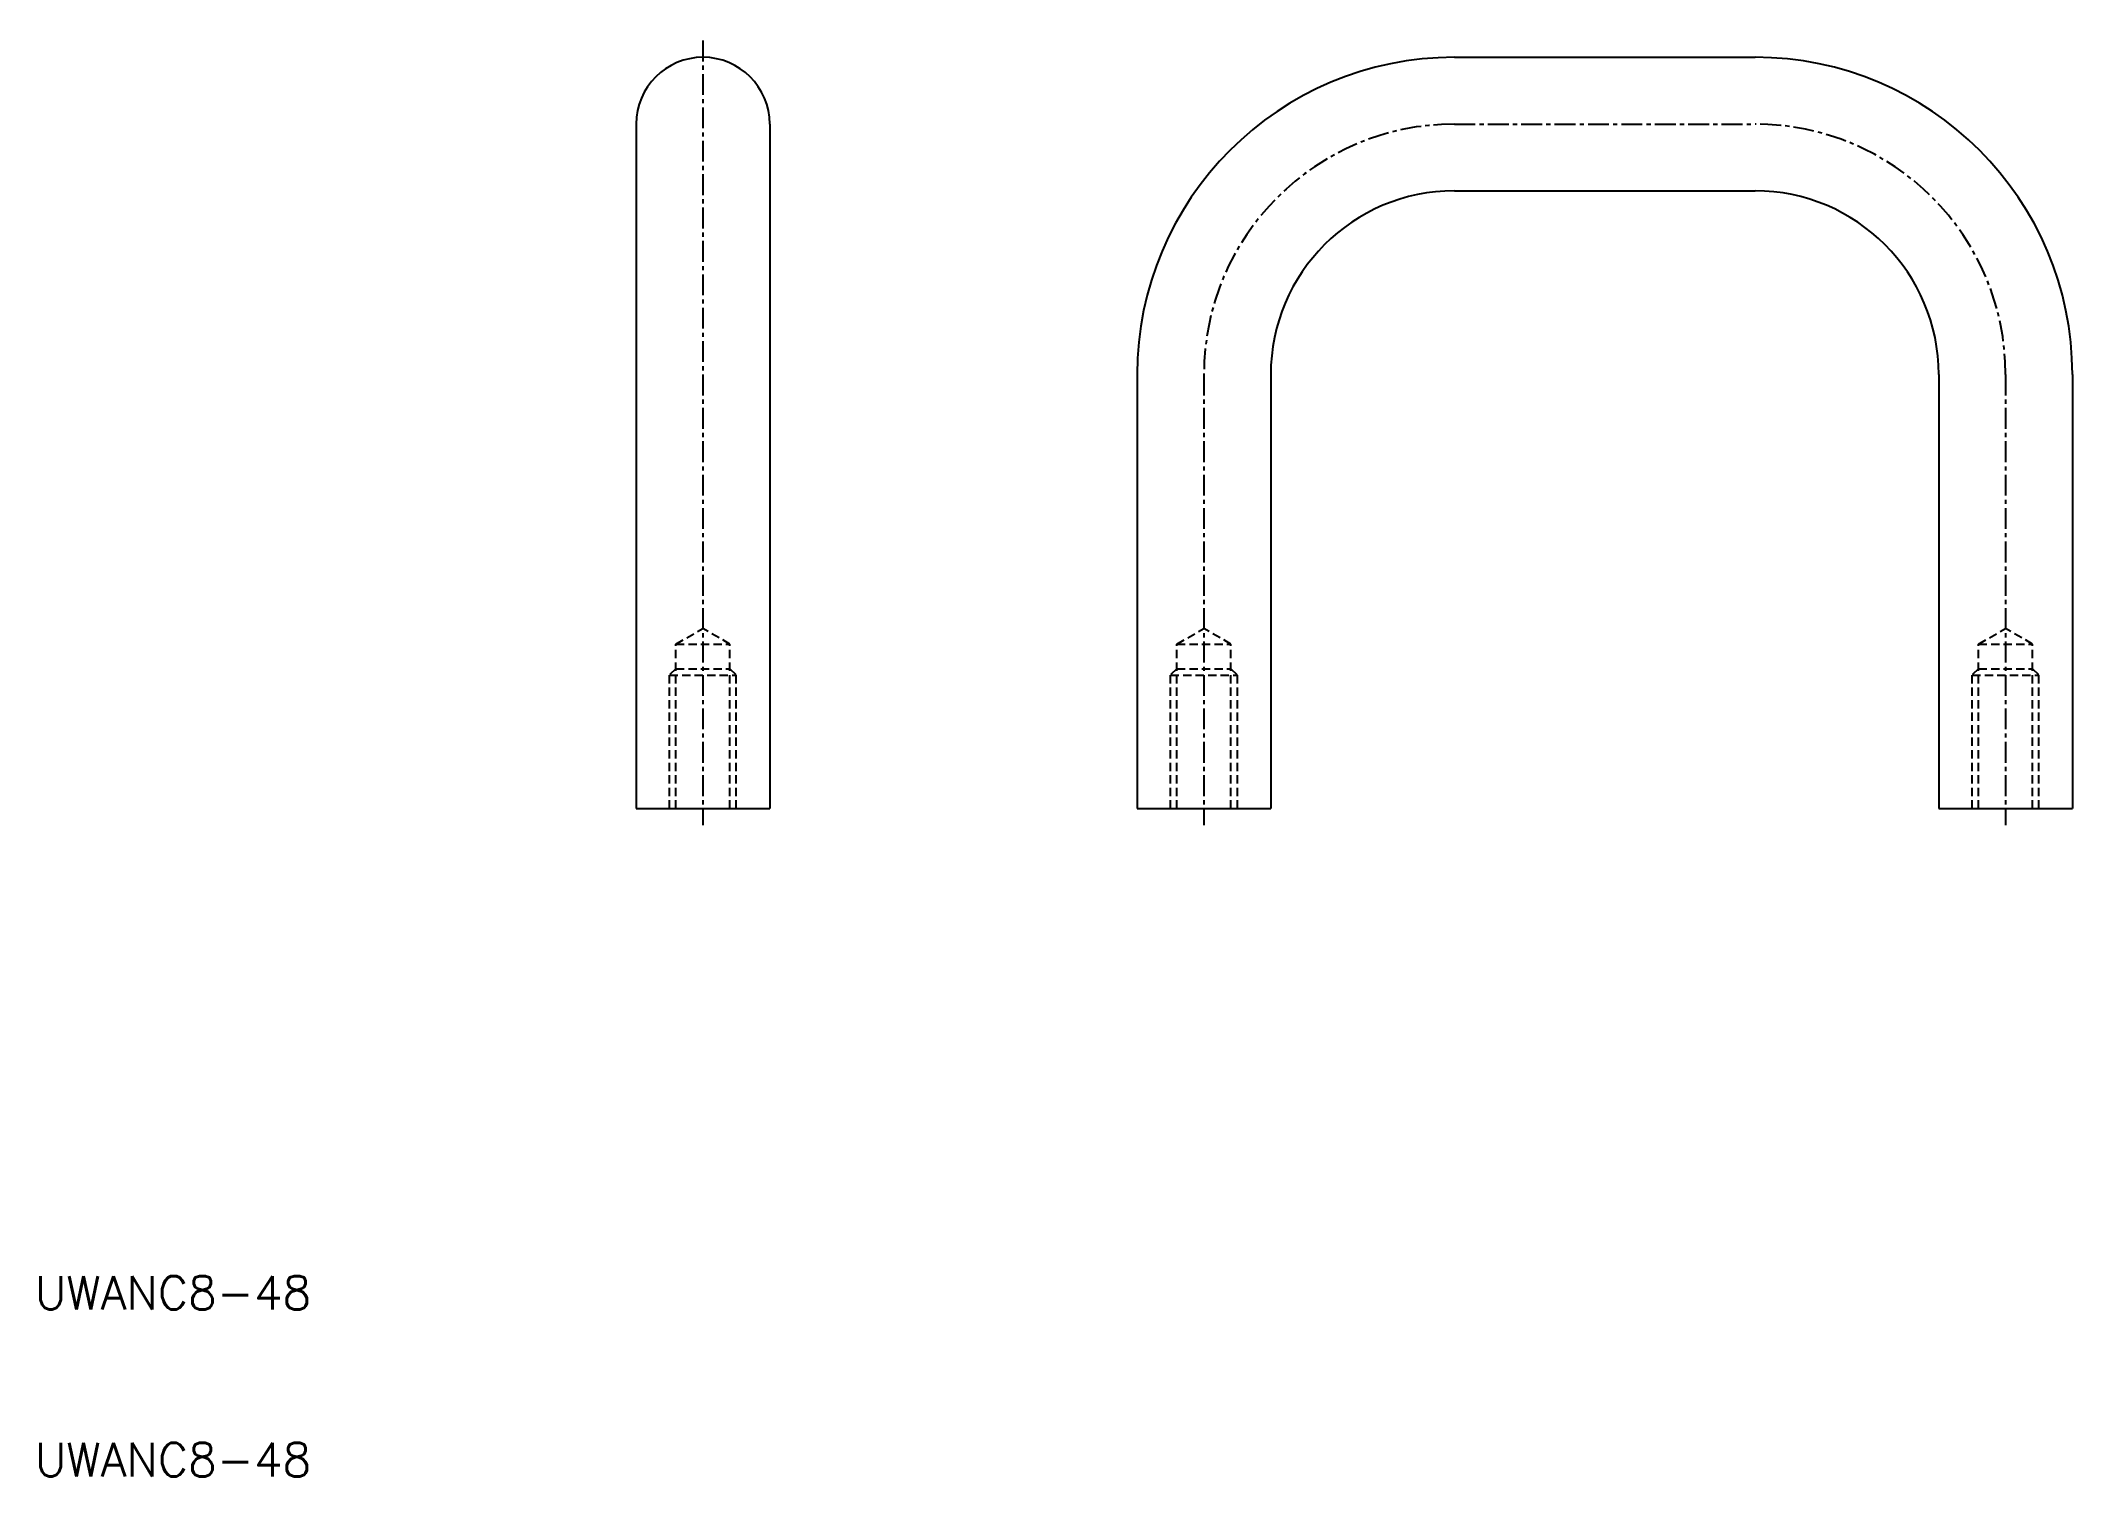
# Model space of a CAD drawing. Extents: x 10 to 132, y 10 to 96.
import ezdxf

# ---------------------------------------------------------------- set-up
doc = ezdxf.new("R2010")
doc.units = 0
doc.linetypes.add('CENTER', pattern=[2, 1.25, -0.25, 0.25, -0.25])
doc.linetypes.add('DASHED', pattern=[0.75, 0.5, -0.25])
doc.layers.get('0').update_dxf_attribs({"linetype": 'CONTINUOUS'})
doc.layers.add('CENTER', color=1, linetype='CENTER')
doc.styles.get("Standard").update_dxf_attribs({"font": 'txt.shx'})

msp = doc.modelspace()

# ---------------------------------------------------------------- linework, layer by layer
at = {"color": 7, "linetype": 'CONTINUOUS'}
for p, q in [((95, 95), (113, 95)), ((46, 91), (46, 50)), ((54, 91), (54, 50)), ((95, 87), (113, 87)), ((76, 76), (76, 50)), ((84, 76), (84, 50)), ((124, 76), (124, 50)), ((132, 76), (132, 50)), ((46, 50), (54, 50)), ((76, 50), (84, 50)), ((124, 50), (132, 50))]:
    msp.add_line(p, q, dxfattribs=at)
at = {"color": 3, "linetype": 'DASHED'}
for p, q in [((48.38, 59.85), (50, 60.79)), ((48.38, 50), (48.38, 59.85)), ((48.38, 59.85), (51.62, 59.85)), ((51.62, 59.85), (50, 60.79)), ((51.62, 50), (51.62, 59.85)), ((78.38, 59.85), (80, 60.79)), ((78.38, 50), (78.38, 59.85)), ((78.38, 59.85), (81.62, 59.85)), ((81.62, 59.85), (80, 60.79)), ((81.62, 50), (81.62, 59.85)), ((126.38, 59.85), (128, 60.79)), ((126.38, 50), (126.38, 59.85)), ((126.38, 59.85), (129.62, 59.85)), ((129.62, 59.85), (128, 60.79)), ((129.62, 50), (129.62, 59.85)), ((48.38, 58.38), (48, 58)), ((48, 58), (52, 58)), ((48, 50), (48, 58)), ((48.38, 58.38), (51.62, 58.38)), ((51.62, 58.38), (52, 58)), ((52, 50), (52, 58)), ((78.38, 58.38), (78, 58)), ((78, 58), (82, 58)), ((78, 50), (78, 58)), ((78.38, 58.38), (81.62, 58.38)), ((81.62, 58.38), (82, 58)), ((82, 50), (82, 58)), ((126.38, 58.38), (126, 58)), ((126, 58), (130, 58)), ((126, 50), (126, 58)), ((126.38, 58.38), (129.62, 58.38)), ((129.62, 58.38), (130, 58)), ((130, 50), (130, 58))]:
    msp.add_line(p, q, dxfattribs=at)
at = {"color": 7, "linetype": 'CONTINUOUS'}
for centre, radius, start, end in [((50, 91), 4, 0, 180), ((95, 76), 19, 90, 180), ((113, 76), 19, 0, 90), ((95, 76), 11, 90, 180), ((113, 76), 11, 0, 90)]:
    msp.add_arc(centre, radius, start, end, dxfattribs=at)
at = {"layer": 'CENTER', "color": 1, "linetype": 'CENTER'}
for p, q in [((50, 96), (50, 49)), ((95, 91), (113, 91)), ((80, 76), (80, 49)), ((128, 76), (128, 49))]:
    msp.add_line(p, q, dxfattribs=at)
for centre, start, end in [((95, 76), 90, 180), ((113, 76), 0, 90)]:
    msp.add_arc(centre, 15, start, end, dxfattribs=at)

# ---------------------------------------------------------------- texts
at = {"color": 7, "linetype": 'CONTINUOUS'}
for p in [(10, 20), (10, 10)]:
    msp.add_text('UWANC8-48', height=2, dxfattribs=at).set_placement(p)

doc.saveas('drawing.dxf')
